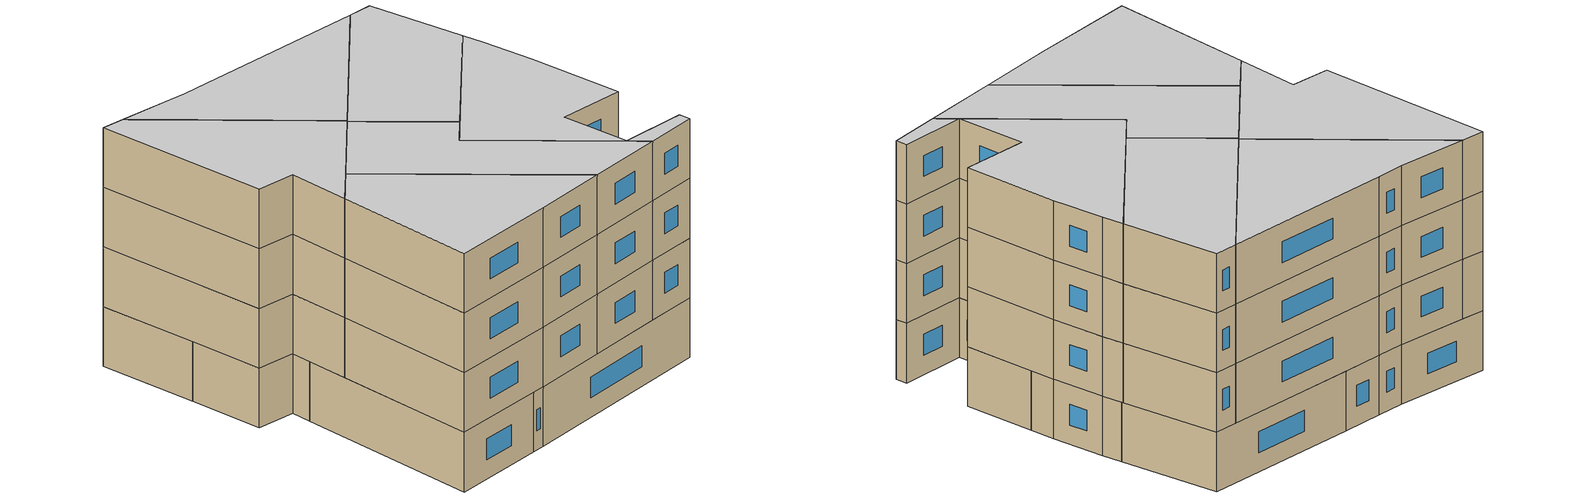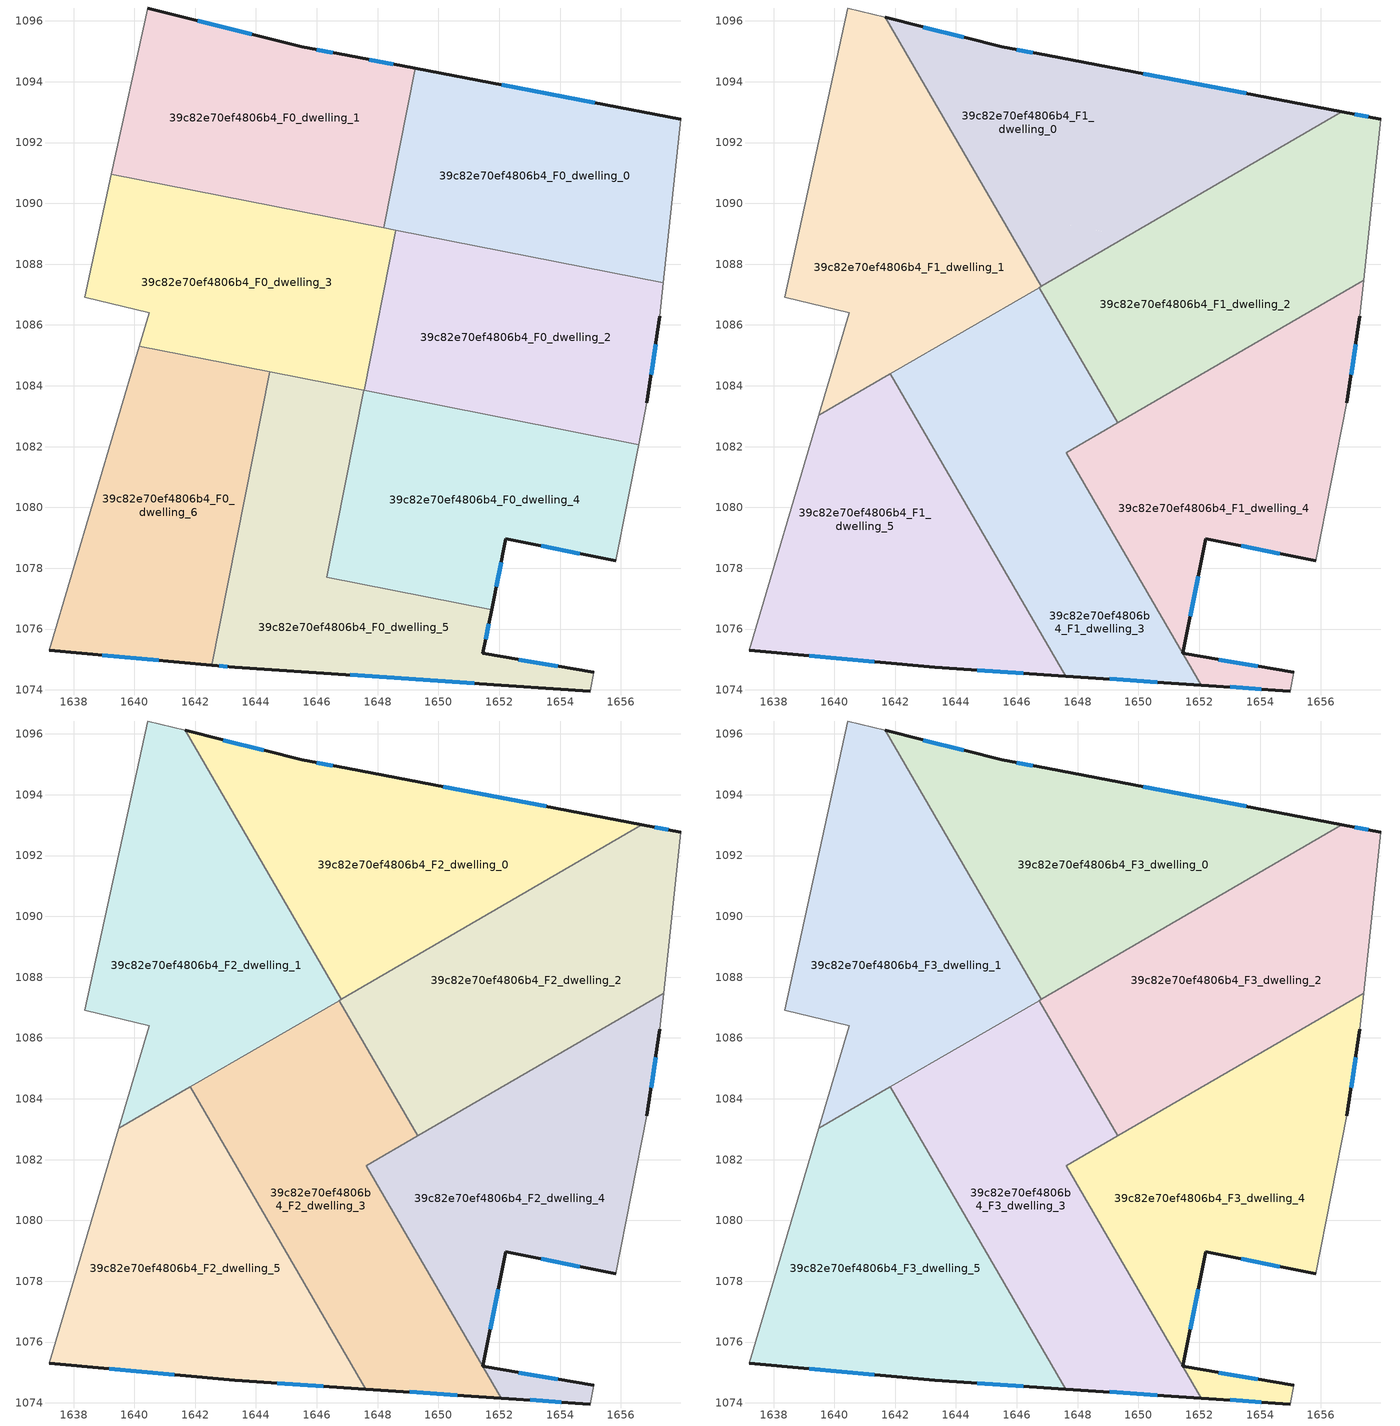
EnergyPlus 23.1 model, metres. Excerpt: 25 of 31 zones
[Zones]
39c82e70ef4806b4_F0_dwelling_0
 floor ground (EU_floor_Construction): 1657.97,1092.76 1657.39,1087.39 1648.2,1089.2 1649.24,1094.44 z0
 wall outside (EU_wall_Construction): 1657.97,1092.76 1649.24,1094.44 z0:3
 wall to 39c82e70ef4806b4_F0_dwelling_1 (EU_wall_Construction): 1649.24,1094.44 1648.2,1089.2 z0:3
 wall adiabatic (EU_wall_Construction): 1657.39,1087.39 1657.97,1092.76 z0:3
 wall to 39c82e70ef4806b4_F0_dwelling_2 (EU_wall_Construction): 1648.6,1089.12 1657.39,1087.39 z0:3
 wall to 39c82e70ef4806b4_F0_dwelling_3 (EU_wall_Construction): 1648.2,1089.2 1648.6,1089.12 z0:3
 window (EU_Window_Construction): 1655.13,1093.31 1652.08,1093.89 z0.98:2.02
39c82e70ef4806b4_F0_dwelling_1
 floor ground (EU_floor_Construction): 1649.24,1094.44 1648.2,1089.2 1639.25,1090.96 1640.44,1096.42 1645.51,1095.14 1647.01,1094.86 z0
 wall outside (EU_wall_Construction): 1649.24,1094.44 1647.01,1094.86 1645.51,1095.14 1640.44,1096.42 z0:3
 wall adiabatic (EU_wall_Construction): 1640.44,1096.42 1639.25,1090.96 z0:3
 wall to 39c82e70ef4806b4_F0_dwelling_3 (EU_wall_Construction): 1639.25,1090.96 1648.2,1089.2 z0:3
 window (EU_Window_Construction): 1643.86,1095.56 1642.08,1096.01 / 1646.52,1094.96 1645.99,1095.05 / 1648.51,1094.58 1647.73,1094.73 z0.98:2.02
39c82e70ef4806b4_F0_dwelling_2
 floor ground (EU_floor_Construction): 1657.39,1087.39 1657.28,1086.29 1656.85,1083.44 1656.58,1082.07 1647.56,1083.85 1648.6,1089.12 z0
 wall outside (EU_wall_Construction): 1656.85,1083.44 1657.28,1086.29 z0:3
 wall adiabatic (EU_wall_Construction): 1656.58,1082.07 1656.85,1083.44 / 1657.28,1086.29 1657.39,1087.39 z0:3
 wall to 39c82e70ef4806b4_F0_dwelling_3 (EU_wall_Construction): 1648.6,1089.12 1647.56,1083.85 z0:3
 wall to 39c82e70ef4806b4_F0_dwelling_4 (EU_wall_Construction): 1647.56,1083.85 1656.58,1082.07 z0:3
 window (EU_Window_Construction): 1656.99,1084.37 1657.14,1085.37 z0.98:2.02
39c82e70ef4806b4_F0_dwelling_3
 floor ground (EU_floor_Construction): 1648.6,1089.12 1647.56,1083.85 1640.17,1085.31 1640.49,1086.4 1638.36,1086.9 1639.25,1090.96 z0
 wall adiabatic (EU_wall_Construction): 1639.25,1090.96 1638.36,1086.9 1640.49,1086.4 1640.17,1085.31 z0:3
 wall to 39c82e70ef4806b4_F0_dwelling_6 (EU_wall_Construction): 1640.17,1085.31 1644.45,1084.46 z0:3
 wall to 39c82e70ef4806b4_F0_dwelling_5 (EU_wall_Construction): 1644.45,1084.46 1647.54,1083.85 z0:3
 wall to 39c82e70ef4806b4_F0_dwelling_4 (EU_wall_Construction): 1647.54,1083.85 1647.56,1083.85 z0:3
39c82e70ef4806b4_F0_dwelling_4
 floor ground (EU_floor_Construction): 1656.58,1082.07 1655.82,1078.25 1652.21,1078.96 1651.75,1076.63 1646.33,1077.7 1647.54,1083.85 z0
 wall outside (EU_wall_Construction): 1651.75,1076.63 1652.21,1078.96 1655.82,1078.25 z0:3
 wall to 39c82e70ef4806b4_F0_dwelling_5 (EU_wall_Construction): 1647.54,1083.85 1646.33,1077.7 1651.75,1076.63 z0:3
 wall adiabatic (EU_wall_Construction): 1655.82,1078.25 1656.58,1082.07 z0:3
 window (EU_Window_Construction): 1653.39,1078.73 1654.65,1078.48 / 1651.9,1077.39 1652.06,1078.21 z0.98:2.02
39c82e70ef4806b4_F0_dwelling_5
 floor ground (EU_floor_Construction): 1647.54,1083.85 1646.33,1077.7 1651.75,1076.63 1651.46,1075.2 1655.1,1074.57 1654.98,1073.96 1643.3,1074.75 1642.55,1074.81 1644.45,1084.46 z0
 wall outside (EU_wall_Construction): 1655.1,1074.57 1651.46,1075.2 1651.75,1076.63 / 1642.55,1074.81 1643.3,1074.75 1654.98,1073.96 z0:3
 wall adiabatic (EU_wall_Construction): 1654.98,1073.96 1655.1,1074.57 z0:3
 wall to 39c82e70ef4806b4_F0_dwelling_6 (EU_wall_Construction): 1644.45,1084.46 1642.55,1074.81 z0:3
 window (EU_Window_Construction): 1651.56,1075.67 1651.66,1076.17 / 1653.92,1074.78 1652.65,1075 / 1647.1,1074.49 1651.18,1074.22 / 1642.79,1074.79 1643.05,1074.77 z0.98:2.02
39c82e70ef4806b4_F0_dwelling_6
 floor ground (EU_floor_Construction): 1644.45,1084.46 1642.55,1074.81 1637.19,1075.3 1640.17,1085.31 z0
 wall outside (EU_wall_Construction): 1637.19,1075.3 1642.55,1074.81 z0:3
 wall adiabatic (EU_wall_Construction): 1640.17,1085.31 1637.19,1075.3 z0:3
 window (EU_Window_Construction): 1638.94,1075.14 1640.81,1074.97 z0.98:2.02
39c82e70ef4806b4_F1_dwelling_0
 floor to 39c82e70ef4806b4_F0_dwelling_1 (EU_floor_Construction): 1649.24,1094.44 1648.2,1089.2 1645.36,1089.76 1641.67,1096.11 1645.51,1095.14 1647.01,1094.86 z3
 floor to 39c82e70ef4806b4_F0_dwelling_0 (EU_floor_Construction): 1656.69,1093.01 1649.64,1088.92 1648.2,1089.2 1649.24,1094.44 z3
 floor to 39c82e70ef4806b4_F0_dwelling_2 (EU_floor_Construction): 1649.64,1088.92 1648.42,1088.21 1648.6,1089.12 z3
 floor to 39c82e70ef4806b4_F0_dwelling_3 (EU_floor_Construction): 1648.6,1089.12 1648.42,1088.21 1646.8,1087.27 1645.36,1089.76 z3
 wall outside (EU_wall_Construction): 1656.69,1093.01 1647.01,1094.86 1645.51,1095.14 1641.67,1096.11 z3:6
 wall to 39c82e70ef4806b4_F1_dwelling_1 (EU_wall_Construction): 1641.67,1096.11 1646.8,1087.27 z3:6
 wall to 39c82e70ef4806b4_F1_dwelling_2 (EU_wall_Construction): 1646.8,1087.27 1656.69,1093.01 z3:6
 window (EU_Window_Construction): 1653.54,1093.61 1650.15,1094.26 / 1644.26,1095.46 1642.92,1095.8 / 1646.52,1094.96 1645.99,1095.05 z3.98:5.02
39c82e70ef4806b4_F1_dwelling_1
 floor to 39c82e70ef4806b4_F0_dwelling_3 (EU_floor_Construction): 1645.36,1089.76 1646.8,1087.27 1642.6,1084.83 1640.17,1085.31 1640.49,1086.4 1638.36,1086.9 1639.25,1090.96 z3
 floor to 39c82e70ef4806b4_F0_dwelling_1 (EU_floor_Construction): 1641.67,1096.11 1645.36,1089.76 1639.25,1090.96 1640.44,1096.42 z3
 floor to 39c82e70ef4806b4_F0_dwelling_6 (EU_floor_Construction): 1642.6,1084.83 1639.49,1083.03 1640.17,1085.31 z3
 wall adiabatic (EU_wall_Construction): 1641.67,1096.11 1640.44,1096.42 1638.36,1086.9 1640.49,1086.4 1639.49,1083.03 z3:6
 wall to 39c82e70ef4806b4_F1_dwelling_3 (EU_wall_Construction): 1641.84,1084.39 1646.73,1087.23 z3:6
 wall to 39c82e70ef4806b4_F1_dwelling_5 (EU_wall_Construction): 1639.49,1083.03 1641.84,1084.39 z3:6
 wall to 39c82e70ef4806b4_F1_dwelling_2 (EU_wall_Construction): 1646.73,1087.23 1646.8,1087.27 z3:6
39c82e70ef4806b4_F1_dwelling_2
 floor to 39c82e70ef4806b4_F0_dwelling_0 (EU_floor_Construction): 1657.97,1092.76 1657.4,1087.47 1657.29,1087.41 1649.64,1088.92 1656.69,1093.01 z3
 floor to 39c82e70ef4806b4_F0_dwelling_2 (EU_floor_Construction): 1657.29,1087.41 1650.25,1083.32 1648.84,1083.6 1647.85,1085.3 1648.42,1088.21 1649.64,1088.92 z3
 floor to 39c82e70ef4806b4_F0_dwelling_4 (EU_floor_Construction): 1650.25,1083.32 1649.32,1082.78 1648.84,1083.6 z3
 floor to 39c82e70ef4806b4_F0_dwelling_3 (EU_floor_Construction): 1648.42,1088.21 1647.85,1085.3 1646.73,1087.23 z3
 wall outside (EU_wall_Construction): 1657.97,1092.76 1656.69,1093.01 z3:6
 wall adiabatic (EU_wall_Construction): 1657.4,1087.47 1657.97,1092.76 z3:6
 wall to 39c82e70ef4806b4_F1_dwelling_3 (EU_wall_Construction): 1646.73,1087.23 1649.32,1082.78 z3:6
 wall to 39c82e70ef4806b4_F1_dwelling_4 (EU_wall_Construction): 1649.32,1082.78 1657.4,1087.47 z3:6
 window (EU_Window_Construction): 1657.56,1092.84 1657.11,1092.93 z3.98:5.02
39c82e70ef4806b4_F1_dwelling_3
 floor to 39c82e70ef4806b4_F0_dwelling_5 (EU_floor_Construction): 1647.54,1083.85 1646.33,1077.7 1650.48,1076.88 1652.06,1074.16 1647.61,1074.46 1643.78,1081.06 1644.45,1084.46 z3
 floor to 39c82e70ef4806b4_F0_dwelling_3 (EU_floor_Construction): 1646.73,1087.23 1647.85,1085.3 1647.56,1083.85 1647.54,1083.85 1642.6,1084.83 z3
 floor to 39c82e70ef4806b4_F0_dwelling_4 (EU_floor_Construction): 1649.32,1082.78 1647.63,1081.8 1650.48,1076.88 1646.33,1077.7 1647.54,1083.85 1648.84,1083.6 z3
 floor to 39c82e70ef4806b4_F0_dwelling_2 (EU_floor_Construction): 1647.85,1085.3 1648.84,1083.6 1647.56,1083.85 z3
 floor to 39c82e70ef4806b4_F0_dwelling_6 (EU_floor_Construction): 1644.45,1084.46 1643.78,1081.06 1641.84,1084.39 1642.6,1084.83 z3
 wall outside (EU_wall_Construction): 1647.61,1074.46 1652.06,1074.16 z3:6
 wall to 39c82e70ef4806b4_F1_dwelling_4 (EU_wall_Construction): 1652.06,1074.16 1647.63,1081.8 1649.32,1082.78 z3:6
 wall to 39c82e70ef4806b4_F1_dwelling_5 (EU_wall_Construction): 1641.84,1084.39 1647.61,1074.46 z3:6
 window (EU_Window_Construction): 1649.06,1074.36 1650.61,1074.26 z3.98:5.02
39c82e70ef4806b4_F1_dwelling_4
 floor to 39c82e70ef4806b4_F0_dwelling_2 (EU_floor_Construction): 1657.39,1087.39 1657.28,1086.29 1656.85,1083.44 1656.58,1082.07 1650.25,1083.32 1657.29,1087.41 z3
 floor to 39c82e70ef4806b4_F0_dwelling_4 (EU_floor_Construction): 1656.58,1082.07 1655.82,1078.25 1652.21,1078.96 1651.75,1076.63 1650.48,1076.88 1647.63,1081.8 1650.25,1083.32 z3
 floor to 39c82e70ef4806b4_F0_dwelling_5 (EU_floor_Construction): 1655.1,1074.57 1654.98,1073.96 1652.06,1074.16 1650.48,1076.88 1651.75,1076.63 1651.46,1075.2 z3
 wall outside (EU_wall_Construction): 1655.1,1074.57 1651.46,1075.2 1652.21,1078.96 1655.82,1078.25 / 1652.06,1074.16 1654.98,1073.96 / 1656.85,1083.44 1657.28,1086.29 z3:6
 wall adiabatic (EU_wall_Construction): 1654.98,1073.96 1655.1,1074.57 / 1657.28,1086.29 1657.4,1087.47 / 1655.82,1078.25 1656.85,1083.44 z3:6
 window (EU_Window_Construction): 1653.39,1078.73 1654.65,1078.48 / 1651.71,1076.43 1651.97,1077.74 / 1653.92,1074.78 1652.65,1075 / 1653.01,1074.1 1654.03,1074.03 / 1656.99,1084.37 1657.14,1085.37 z3.98:5.02
39c82e70ef4806b4_F1_dwelling_5
 floor to 39c82e70ef4806b4_F0_dwelling_6 (EU_floor_Construction): 1641.84,1084.39 1643.78,1081.06 1642.55,1074.81 1637.19,1075.3 1639.49,1083.03 z3
 floor to 39c82e70ef4806b4_F0_dwelling_5 (EU_floor_Construction): 1643.78,1081.06 1647.61,1074.46 1643.3,1074.75 1642.55,1074.81 z3
 wall outside (EU_wall_Construction): 1637.19,1075.3 1643.3,1074.75 1647.61,1074.46 z3:6
 wall adiabatic (EU_wall_Construction): 1639.49,1083.03 1637.19,1075.3 z3:6
 window (EU_Window_Construction): 1644.7,1074.65 1646.21,1074.55 / 1639.18,1075.12 1641.31,1074.93 z3.98:5.02
39c82e70ef4806b4_F2_dwelling_0
 floor to 39c82e70ef4806b4_F1_dwelling_0 (EU_floor_Construction): 1656.69,1093.01 1646.8,1087.27 1641.67,1096.11 1645.51,1095.14 1647.01,1094.86 z6
 wall outside (EU_wall_Construction): 1656.69,1093.01 1647.01,1094.86 1645.51,1095.14 1641.67,1096.11 z6:9
 wall to 39c82e70ef4806b4_F2_dwelling_1 (EU_wall_Construction): 1641.67,1096.11 1646.8,1087.27 z6:9
 wall to 39c82e70ef4806b4_F2_dwelling_2 (EU_wall_Construction): 1646.8,1087.27 1656.69,1093.01 z6:9
 window (EU_Window_Construction): 1653.54,1093.61 1650.15,1094.26 / 1644.26,1095.46 1642.92,1095.8 / 1646.52,1094.96 1645.99,1095.05 z6.98:8.02
39c82e70ef4806b4_F2_dwelling_1
 floor to 39c82e70ef4806b4_F1_dwelling_1 (EU_floor_Construction): 1641.67,1096.11 1646.8,1087.27 1639.49,1083.03 1640.49,1086.4 1638.36,1086.9 1640.44,1096.42 z6
 wall adiabatic (EU_wall_Construction): 1641.67,1096.11 1640.44,1096.42 1638.36,1086.9 1640.49,1086.4 1639.49,1083.03 z6:9
 wall to 39c82e70ef4806b4_F2_dwelling_3 (EU_wall_Construction): 1641.84,1084.39 1646.73,1087.23 z6:9
 wall to 39c82e70ef4806b4_F2_dwelling_5 (EU_wall_Construction): 1639.49,1083.03 1641.84,1084.39 z6:9
 wall to 39c82e70ef4806b4_F2_dwelling_2 (EU_wall_Construction): 1646.73,1087.23 1646.8,1087.27 z6:9
39c82e70ef4806b4_F2_dwelling_2
 floor to 39c82e70ef4806b4_F1_dwelling_2 (EU_floor_Construction): 1657.97,1092.76 1657.4,1087.47 1649.32,1082.78 1646.73,1087.23 1656.69,1093.01 z6
 wall outside (EU_wall_Construction): 1657.97,1092.76 1656.69,1093.01 z6:9
 wall adiabatic (EU_wall_Construction): 1657.4,1087.47 1657.97,1092.76 z6:9
 wall to 39c82e70ef4806b4_F2_dwelling_3 (EU_wall_Construction): 1646.73,1087.23 1649.32,1082.78 z6:9
 wall to 39c82e70ef4806b4_F2_dwelling_4 (EU_wall_Construction): 1649.32,1082.78 1657.4,1087.47 z6:9
 window (EU_Window_Construction): 1657.56,1092.84 1657.11,1092.93 z6.98:8.02
39c82e70ef4806b4_F2_dwelling_3
 floor to 39c82e70ef4806b4_F1_dwelling_3 (EU_floor_Construction): 1649.32,1082.78 1647.63,1081.8 1652.06,1074.16 1647.61,1074.46 1641.84,1084.39 1646.73,1087.23 z6
 wall outside (EU_wall_Construction): 1647.61,1074.46 1652.06,1074.16 z6:9
 wall to 39c82e70ef4806b4_F2_dwelling_4 (EU_wall_Construction): 1652.06,1074.16 1647.63,1081.8 1649.32,1082.78 z6:9
 wall to 39c82e70ef4806b4_F2_dwelling_5 (EU_wall_Construction): 1641.84,1084.39 1647.61,1074.46 z6:9
 window (EU_Window_Construction): 1649.06,1074.36 1650.61,1074.26 z6.98:8.02
39c82e70ef4806b4_F2_dwelling_4
 floor to 39c82e70ef4806b4_F1_dwelling_4 (EU_floor_Construction): 1657.4,1087.47 1657.28,1086.29 1656.85,1083.44 1655.82,1078.25 1652.21,1078.96 1651.46,1075.2 1655.1,1074.57 1654.98,1073.96 1652.06,1074.16 1647.63,1081.8 z6
 wall outside (EU_wall_Construction): 1655.1,1074.57 1651.46,1075.2 1652.21,1078.96 1655.82,1078.25 / 1652.06,1074.16 1654.98,1073.96 / 1656.85,1083.44 1657.28,1086.29 z6:9
 wall adiabatic (EU_wall_Construction): 1654.98,1073.96 1655.1,1074.57 / 1657.28,1086.29 1657.4,1087.47 / 1655.82,1078.25 1656.85,1083.44 z6:9
 window (EU_Window_Construction): 1653.39,1078.73 1654.65,1078.48 / 1651.71,1076.43 1651.97,1077.74 / 1653.92,1074.78 1652.65,1075 / 1653.01,1074.1 1654.03,1074.03 / 1656.99,1084.37 1657.14,1085.37 z6.98:8.02
39c82e70ef4806b4_F2_dwelling_5
 floor to 39c82e70ef4806b4_F1_dwelling_5 (EU_floor_Construction): 1641.84,1084.39 1647.61,1074.46 1643.3,1074.75 1637.19,1075.3 1639.49,1083.03 z6
 wall outside (EU_wall_Construction): 1637.19,1075.3 1643.3,1074.75 1647.61,1074.46 z6:9
 wall adiabatic (EU_wall_Construction): 1639.49,1083.03 1637.19,1075.3 z6:9
 window (EU_Window_Construction): 1644.7,1074.65 1646.21,1074.55 / 1639.18,1075.12 1641.31,1074.93 z6.98:8.02
39c82e70ef4806b4_F3_dwelling_0
 floor to 39c82e70ef4806b4_F2_dwelling_0 (EU_floor_Construction): 1656.69,1093.01 1646.8,1087.27 1641.67,1096.11 1645.51,1095.14 1647.01,1094.86 z9
 wall outside (EU_wall_Construction): 1656.69,1093.01 1647.01,1094.86 1645.51,1095.14 1641.67,1096.11 z9:12
 wall to 39c82e70ef4806b4_F3_dwelling_1 (EU_wall_Construction): 1641.67,1096.11 1646.8,1087.27 z9:12
 wall to 39c82e70ef4806b4_F3_dwelling_2 (EU_wall_Construction): 1646.8,1087.27 1656.69,1093.01 z9:12
 window (EU_Window_Construction): 1653.54,1093.61 1650.15,1094.26 / 1644.26,1095.46 1642.92,1095.8 / 1646.52,1094.96 1645.99,1095.05 z9.98:11.02
 ceiling to 39c82e70ef4806b4_F4_dwelling_0 (EU_floor_Construction): 1656.69,1093.01 1647.01,1094.86 1645.51,1095.14 1641.67,1096.11 1646.8,1087.27 z12
39c82e70ef4806b4_F3_dwelling_1
 floor to 39c82e70ef4806b4_F2_dwelling_1 (EU_floor_Construction): 1641.67,1096.11 1646.8,1087.27 1639.49,1083.03 1640.49,1086.4 1638.36,1086.9 1640.44,1096.42 z9
 wall adiabatic (EU_wall_Construction): 1641.67,1096.11 1640.44,1096.42 1638.36,1086.9 1640.49,1086.4 1639.49,1083.03 z9:12
 wall to 39c82e70ef4806b4_F3_dwelling_3 (EU_wall_Construction): 1641.84,1084.39 1646.73,1087.23 z9:12
 wall to 39c82e70ef4806b4_F3_dwelling_5 (EU_wall_Construction): 1639.49,1083.03 1641.84,1084.39 z9:12
 wall to 39c82e70ef4806b4_F3_dwelling_2 (EU_wall_Construction): 1646.73,1087.23 1646.8,1087.27 z9:12
 ceiling to 39c82e70ef4806b4_F4_dwelling_1 (EU_floor_Construction): 1646.8,1087.27 1641.67,1096.11 1640.44,1096.42 1638.36,1086.9 1640.49,1086.4 1639.49,1083.03 z12
39c82e70ef4806b4_F3_dwelling_2
 floor to 39c82e70ef4806b4_F2_dwelling_2 (EU_floor_Construction): 1657.97,1092.76 1657.4,1087.47 1649.32,1082.78 1646.73,1087.23 1656.69,1093.01 z9
 wall outside (EU_wall_Construction): 1657.97,1092.76 1656.69,1093.01 z9:12
 wall adiabatic (EU_wall_Construction): 1657.4,1087.47 1657.97,1092.76 z9:12
 wall to 39c82e70ef4806b4_F3_dwelling_3 (EU_wall_Construction): 1646.73,1087.23 1649.32,1082.78 z9:12
 wall to 39c82e70ef4806b4_F3_dwelling_4 (EU_wall_Construction): 1649.32,1082.78 1657.4,1087.47 z9:12
 window (EU_Window_Construction): 1657.56,1092.84 1657.11,1092.93 z9.98:11.02
 ceiling to 39c82e70ef4806b4_F4_dwelling_2 (EU_floor_Construction): 1657.4,1087.47 1657.97,1092.76 1656.69,1093.01 1646.73,1087.23 1649.32,1082.78 z12
39c82e70ef4806b4_F3_dwelling_3
 floor to 39c82e70ef4806b4_F2_dwelling_3 (EU_floor_Construction): 1649.32,1082.78 1647.63,1081.8 1652.06,1074.16 1647.61,1074.46 1641.84,1084.39 1646.73,1087.23 z9
 wall outside (EU_wall_Construction): 1647.61,1074.46 1652.06,1074.16 z9:12
 wall to 39c82e70ef4806b4_F3_dwelling_4 (EU_wall_Construction): 1652.06,1074.16 1647.63,1081.8 1649.32,1082.78 z9:12
 wall to 39c82e70ef4806b4_F3_dwelling_5 (EU_wall_Construction): 1641.84,1084.39 1647.61,1074.46 z9:12
 window (EU_Window_Construction): 1649.06,1074.36 1650.61,1074.26 z9.98:11.02
 ceiling to 39c82e70ef4806b4_F4_dwelling_3 (EU_floor_Construction): 1652.06,1074.16 1647.63,1081.8 1649.32,1082.78 1646.73,1087.23 1641.84,1084.39 1647.61,1074.46 z12
39c82e70ef4806b4_F3_dwelling_4
 floor to 39c82e70ef4806b4_F2_dwelling_4 (EU_floor_Construction): 1657.4,1087.47 1657.28,1086.29 1656.85,1083.44 1655.82,1078.25 1652.21,1078.96 1651.46,1075.2 1655.1,1074.57 1654.98,1073.96 1652.06,1074.16 1647.63,1081.8 z9
 wall outside (EU_wall_Construction): 1655.1,1074.57 1651.46,1075.2 1652.21,1078.96 1655.82,1078.25 / 1652.06,1074.16 1654.98,1073.96 / 1656.85,1083.44 1657.28,1086.29 z9:12
 wall adiabatic (EU_wall_Construction): 1654.98,1073.96 1655.1,1074.57 / 1657.28,1086.29 1657.4,1087.47 / 1655.82,1078.25 1656.85,1083.44 z9:12
 window (EU_Window_Construction): 1653.39,1078.73 1654.65,1078.48 / 1651.71,1076.43 1651.97,1077.74 / 1653.92,1074.78 1652.65,1075 / 1653.01,1074.1 1654.03,1074.03 / 1656.99,1084.37 1657.14,1085.37 z9.98:11.02
 ceiling to 39c82e70ef4806b4_F4_dwelling_4 (EU_floor_Construction): 1655.1,1074.57 1651.46,1075.2 1652.21,1078.96 1655.82,1078.25 1656.85,1083.44 1657.28,1086.29 1657.4,1087.47 1647.63,1081.8 1652.06,1074.16 1654.98,1073.96 z12
39c82e70ef4806b4_F3_dwelling_5
 floor to 39c82e70ef4806b4_F2_dwelling_5 (EU_floor_Construction): 1641.84,1084.39 1647.61,1074.46 1643.3,1074.75 1637.19,1075.3 1639.49,1083.03 z9
 wall outside (EU_wall_Construction): 1637.19,1075.3 1643.3,1074.75 1647.61,1074.46 z9:12
 wall adiabatic (EU_wall_Construction): 1639.49,1083.03 1637.19,1075.3 z9:12
 window (EU_Window_Construction): 1644.7,1074.65 1646.21,1074.55 / 1639.18,1075.12 1641.31,1074.93 z9.98:11.02
 ceiling to 39c82e70ef4806b4_F4_dwelling_5 (EU_floor_Construction): 1647.61,1074.46 1641.84,1084.39 1639.49,1083.03 1637.19,1075.3 1643.3,1074.75 z12
[Building]
EU S2 Campaign: North Axis=0; Terrain=City; Solar Distribution=FullExterior
[Site:Location]
Bologna: Latitude=44.5; Longitude=11.25; Time Zone=1; Elevation=37
[SizingPeriod:WeatherFileDays]
AnnualSizingPeriod: Begin Month=1; Begin Day of Month=1; End Month=12; End Day of Month=31; Day of Week for Start Day=Monday; Use Weather File Daylight Saving Period=No; Use Weather File Rain and Snow Indicators=No
[MATERIAL]
EU_InternalMass_Material: Roughness=MediumRough; Thickness=0.1; Conductivity=1; Density=1800; Specific Heat=900; Thermal Absorptance=0.9; Solar Absorptance=0.7; Visible Absorptance=0.7
[MATERIAL:NOMASS] Roughness=MediumRough; Thermal Absorptance=0.9; Solar Absorptance=0.7; Visible Absorptance=0.7
Name | Thermal Resistance
EU_wall_NoMass | 0.905828
EU_floor_NoMass | 0.67114
[WINDOWMATERIAL:SIMPLEGLAZINGSYSTEM]
EU_Window_SimpleGlazing: UFactor=4.52486; Solar Heat Gain Coefficient=0.85; Visible Transmittance=0.85
[CONSTRUCTION]
EU_wall_Construction: EU_wall_NoMass
EU_floor_Construction: EU_floor_NoMass
EU_Window_Construction: EU_Window_SimpleGlazing
EU_InternalMass_Construction: EU_InternalMass_Material
[ZONE] Type=1; Multiplier=1; Ceiling Height=autocalculate; Floor Area=autocalculate; Part of Total Floor Area=Yes
Name | Volume
39c82e70ef4806b4_F0_dwelling_0 | 146.958
39c82e70ef4806b4_F1_dwelling_0; 39c82e70ef4806b4_F2_dwelling_0; 39c82e70ef4806b4_F3_dwelling_0 | 171.457
39c82e70ef4806b4_F0_dwelling_1; 39c82e70ef4806b4_F0_dwelling_6 | 146.952
39c82e70ef4806b4_F1_dwelling_1; 39c82e70ef4806b4_F2_dwelling_1; 39c82e70ef4806b4_F3_dwelling_1 | 171.463
39c82e70ef4806b4_F0_dwelling_2 | 146.983
39c82e70ef4806b4_F1_dwelling_2; 39c82e70ef4806b4_F2_dwelling_2; 39c82e70ef4806b4_F3_dwelling_2 | 171.452
39c82e70ef4806b4_F0_dwelling_3 | 146.968
39c82e70ef4806b4_F1_dwelling_3; 39c82e70ef4806b4_F2_dwelling_3; 39c82e70ef4806b4_F3_dwelling_3 | 171.449
39c82e70ef4806b4_F0_dwelling_4 | 146.94
39c82e70ef4806b4_F1_dwelling_4; 39c82e70ef4806b4_F2_dwelling_4; 39c82e70ef4806b4_F3_dwelling_4 | 171.455
39c82e70ef4806b4_F0_dwelling_5 | 146.975
39c82e70ef4806b4_F1_dwelling_5; 39c82e70ef4806b4_F2_dwelling_5; 39c82e70ef4806b4_F3_dwelling_5 | 171.46
[INTERNALMASS] Construction=EU_InternalMass_Construction
Name | Zone or ZoneList | Surface Area
39c82e70ef4806b4_F0_dwelling_0_EU_InternalMass | 39c82e70ef4806b4_F0_dwelling_0 | 48.9849
39c82e70ef4806b4_F0_dwelling_1_EU_InternalMass | 39c82e70ef4806b4_F0_dwelling_1 | 48.9846
39c82e70ef4806b4_F0_dwelling_2_EU_InternalMass | 39c82e70ef4806b4_F0_dwelling_2 | 48.995
39c82e70ef4806b4_F0_dwelling_3_EU_InternalMass | 39c82e70ef4806b4_F0_dwelling_3 | 48.9886
39c82e70ef4806b4_F0_dwelling_4_EU_InternalMass | 39c82e70ef4806b4_F0_dwelling_4 | 48.9807
39c82e70ef4806b4_F0_dwelling_5_EU_InternalMass | 39c82e70ef4806b4_F0_dwelling_5 | 48.9918
39c82e70ef4806b4_F0_dwelling_6_EU_InternalMass | 39c82e70ef4806b4_F0_dwelling_6 | 48.987
39c82e70ef4806b4_F1_dwelling_0_EU_InternalMass | 39c82e70ef4806b4_F1_dwelling_0 | 57.1529
39c82e70ef4806b4_F1_dwelling_1_EU_InternalMass | 39c82e70ef4806b4_F1_dwelling_1 | 57.1545
39c82e70ef4806b4_F1_dwelling_2_EU_InternalMass | 39c82e70ef4806b4_F1_dwelling_2 | 57.1511
39c82e70ef4806b4_F1_dwelling_3_EU_InternalMass | 39c82e70ef4806b4_F1_dwelling_3 | 57.15
39c82e70ef4806b4_F1_dwelling_4_EU_InternalMass | 39c82e70ef4806b4_F1_dwelling_4 | 57.1519
39c82e70ef4806b4_F1_dwelling_5_EU_InternalMass | 39c82e70ef4806b4_F1_dwelling_5 | 57.1515
39c82e70ef4806b4_F2_dwelling_0_EU_InternalMass | 39c82e70ef4806b4_F2_dwelling_0 | 57.1529
39c82e70ef4806b4_F2_dwelling_1_EU_InternalMass | 39c82e70ef4806b4_F2_dwelling_1 | 57.1545
39c82e70ef4806b4_F2_dwelling_2_EU_InternalMass | 39c82e70ef4806b4_F2_dwelling_2 | 57.1511
39c82e70ef4806b4_F2_dwelling_3_EU_InternalMass | 39c82e70ef4806b4_F2_dwelling_3 | 57.15
39c82e70ef4806b4_F2_dwelling_4_EU_InternalMass | 39c82e70ef4806b4_F2_dwelling_4 | 57.1519
39c82e70ef4806b4_F2_dwelling_5_EU_InternalMass | 39c82e70ef4806b4_F2_dwelling_5 | 57.1515
39c82e70ef4806b4_F3_dwelling_0_EU_InternalMass | 39c82e70ef4806b4_F3_dwelling_0 | 57.1529
39c82e70ef4806b4_F3_dwelling_1_EU_InternalMass | 39c82e70ef4806b4_F3_dwelling_1 | 57.1545
39c82e70ef4806b4_F3_dwelling_2_EU_InternalMass | 39c82e70ef4806b4_F3_dwelling_2 | 57.1511
39c82e70ef4806b4_F3_dwelling_3_EU_InternalMass | 39c82e70ef4806b4_F3_dwelling_3 | 57.15
39c82e70ef4806b4_F3_dwelling_4_EU_InternalMass | 39c82e70ef4806b4_F3_dwelling_4 | 57.1519
39c82e70ef4806b4_F3_dwelling_5_EU_InternalMass | 39c82e70ef4806b4_F3_dwelling_5 | 57.1515
[OTHEREQUIPMENT] Fuel Type=Electricity; Design Level Calculation Method=Watts/Area; Power per Zone Floor Area=1; Fraction Latent=0; Fraction Radiant=0; Fraction Lost=0; Carbon Dioxide Generation Rate=0; EndUse Subcategory=EU_Step8_InternalGains
Name | Zone or ZoneList or Space or SpaceList | Schedule
EU_Step8_InternalGain_39c82e70ef4806b4_F0_dwelling_0_f000 | 39c82e70ef4806b4_F0_dwelling_0 | EU_Step8_GainSchedule_39c82e70ef4806b4_F0_dwelling_0_f000
EU_Step8_InternalGain_39c82e70ef4806b4_F0_dwelling_1_f000 | 39c82e70ef4806b4_F0_dwelling_1 | EU_Step8_GainSchedule_39c82e70ef4806b4_F0_dwelling_1_f000
EU_Step8_InternalGain_39c82e70ef4806b4_F0_dwelling_2_f000 | 39c82e70ef4806b4_F0_dwelling_2 | EU_Step8_GainSchedule_39c82e70ef4806b4_F0_dwelling_2_f000
EU_Step8_InternalGain_39c82e70ef4806b4_F0_dwelling_3_f000 | 39c82e70ef4806b4_F0_dwelling_3 | EU_Step8_GainSchedule_39c82e70ef4806b4_F0_dwelling_3_f000
EU_Step8_InternalGain_39c82e70ef4806b4_F0_dwelling_4_f000 | 39c82e70ef4806b4_F0_dwelling_4 | EU_Step8_GainSchedule_39c82e70ef4806b4_F0_dwelling_4_f000
EU_Step8_InternalGain_39c82e70ef4806b4_F0_dwelling_5_f000 | 39c82e70ef4806b4_F0_dwelling_5 | EU_Step8_GainSchedule_39c82e70ef4806b4_F0_dwelling_5_f000
EU_Step8_InternalGain_39c82e70ef4806b4_F0_dwelling_6_f000 | 39c82e70ef4806b4_F0_dwelling_6 | EU_Step8_GainSchedule_39c82e70ef4806b4_F0_dwelling_6_f000
EU_Step8_InternalGain_39c82e70ef4806b4_F1_dwelling_0_f000 | 39c82e70ef4806b4_F1_dwelling_0 | EU_Step8_GainSchedule_39c82e70ef4806b4_F1_dwelling_0_f000
EU_Step8_InternalGain_39c82e70ef4806b4_F1_dwelling_1_f000 | 39c82e70ef4806b4_F1_dwelling_1 | EU_Step8_GainSchedule_39c82e70ef4806b4_F1_dwelling_1_f000
EU_Step8_InternalGain_39c82e70ef4806b4_F1_dwelling_2_f000 | 39c82e70ef4806b4_F1_dwelling_2 | EU_Step8_GainSchedule_39c82e70ef4806b4_F1_dwelling_2_f000
EU_Step8_InternalGain_39c82e70ef4806b4_F1_dwelling_3_f000 | 39c82e70ef4806b4_F1_dwelling_3 | EU_Step8_GainSchedule_39c82e70ef4806b4_F1_dwelling_3_f000
EU_Step8_InternalGain_39c82e70ef4806b4_F1_dwelling_4_f000 | 39c82e70ef4806b4_F1_dwelling_4 | EU_Step8_GainSchedule_39c82e70ef4806b4_F1_dwelling_4_f000
EU_Step8_InternalGain_39c82e70ef4806b4_F1_dwelling_5_f000 | 39c82e70ef4806b4_F1_dwelling_5 | EU_Step8_GainSchedule_39c82e70ef4806b4_F1_dwelling_5_f000
EU_Step8_InternalGain_39c82e70ef4806b4_F2_dwelling_0_f000 | 39c82e70ef4806b4_F2_dwelling_0 | EU_Step8_GainSchedule_39c82e70ef4806b4_F2_dwelling_0_f000
EU_Step8_InternalGain_39c82e70ef4806b4_F2_dwelling_1_f000 | 39c82e70ef4806b4_F2_dwelling_1 | EU_Step8_GainSchedule_39c82e70ef4806b4_F2_dwelling_1_f000
EU_Step8_InternalGain_39c82e70ef4806b4_F2_dwelling_2_f000 | 39c82e70ef4806b4_F2_dwelling_2 | EU_Step8_GainSchedule_39c82e70ef4806b4_F2_dwelling_2_f000
EU_Step8_InternalGain_39c82e70ef4806b4_F2_dwelling_3_f000 | 39c82e70ef4806b4_F2_dwelling_3 | EU_Step8_GainSchedule_39c82e70ef4806b4_F2_dwelling_3_f000
EU_Step8_InternalGain_39c82e70ef4806b4_F2_dwelling_4_f000 | 39c82e70ef4806b4_F2_dwelling_4 | EU_Step8_GainSchedule_39c82e70ef4806b4_F2_dwelling_4_f000
EU_Step8_InternalGain_39c82e70ef4806b4_F2_dwelling_5_f000 | 39c82e70ef4806b4_F2_dwelling_5 | EU_Step8_GainSchedule_39c82e70ef4806b4_F2_dwelling_5_f000
EU_Step8_InternalGain_39c82e70ef4806b4_F3_dwelling_0_f000 | 39c82e70ef4806b4_F3_dwelling_0 | EU_Step8_GainSchedule_39c82e70ef4806b4_F3_dwelling_0_f000
EU_Step8_InternalGain_39c82e70ef4806b4_F3_dwelling_1_f000 | 39c82e70ef4806b4_F3_dwelling_1 | EU_Step8_GainSchedule_39c82e70ef4806b4_F3_dwelling_1_f000
EU_Step8_InternalGain_39c82e70ef4806b4_F3_dwelling_2_f000 | 39c82e70ef4806b4_F3_dwelling_2 | EU_Step8_GainSchedule_39c82e70ef4806b4_F3_dwelling_2_f000
EU_Step8_InternalGain_39c82e70ef4806b4_F3_dwelling_3_f000 | 39c82e70ef4806b4_F3_dwelling_3 | EU_Step8_GainSchedule_39c82e70ef4806b4_F3_dwelling_3_f000
EU_Step8_InternalGain_39c82e70ef4806b4_F3_dwelling_4_f000 | 39c82e70ef4806b4_F3_dwelling_4 | EU_Step8_GainSchedule_39c82e70ef4806b4_F3_dwelling_4_f000
EU_Step8_InternalGain_39c82e70ef4806b4_F3_dwelling_5_f000 | 39c82e70ef4806b4_F3_dwelling_5 | EU_Step8_GainSchedule_39c82e70ef4806b4_F3_dwelling_5_f000
[ZONEVENTILATION:DESIGNFLOWRATE] Schedule=EU_AlwaysOn; Design Flow Rate Calculation Method=AirChanges/Hour; Air Changes per Hour=0.73129; Ventilation Type=Natural; Fan Pressure Rise=0; Fan Total Efficiency=1; Constant Term Coefficient=1; Temperature Term Coefficient=0; Velocity Term Coefficient=0; Velocity Squared Term Coefficient=0; Minimum Indoor Temperature=-100; Maximum Indoor Temperature=100; Delta Temperature=-100; Minimum Outdoor Temperature=-100; Maximum Outdoor Temperature=100; Maximum Wind Speed=40
Name | Zone or ZoneList or Space or SpaceList
EU_ConstantAir_39c82e70ef4806b4_F0_dwelling_0 | 39c82e70ef4806b4_F0_dwelling_0
EU_ConstantAir_39c82e70ef4806b4_F0_dwelling_1 | 39c82e70ef4806b4_F0_dwelling_1
EU_ConstantAir_39c82e70ef4806b4_F0_dwelling_2 | 39c82e70ef4806b4_F0_dwelling_2
EU_ConstantAir_39c82e70ef4806b4_F0_dwelling_3 | 39c82e70ef4806b4_F0_dwelling_3
EU_ConstantAir_39c82e70ef4806b4_F0_dwelling_4 | 39c82e70ef4806b4_F0_dwelling_4
EU_ConstantAir_39c82e70ef4806b4_F0_dwelling_5 | 39c82e70ef4806b4_F0_dwelling_5
EU_ConstantAir_39c82e70ef4806b4_F0_dwelling_6 | 39c82e70ef4806b4_F0_dwelling_6
EU_ConstantAir_39c82e70ef4806b4_F1_dwelling_0 | 39c82e70ef4806b4_F1_dwelling_0
EU_ConstantAir_39c82e70ef4806b4_F1_dwelling_1 | 39c82e70ef4806b4_F1_dwelling_1
EU_ConstantAir_39c82e70ef4806b4_F1_dwelling_2 | 39c82e70ef4806b4_F1_dwelling_2
EU_ConstantAir_39c82e70ef4806b4_F1_dwelling_3 | 39c82e70ef4806b4_F1_dwelling_3
EU_ConstantAir_39c82e70ef4806b4_F1_dwelling_4 | 39c82e70ef4806b4_F1_dwelling_4
EU_ConstantAir_39c82e70ef4806b4_F1_dwelling_5 | 39c82e70ef4806b4_F1_dwelling_5
EU_ConstantAir_39c82e70ef4806b4_F2_dwelling_0 | 39c82e70ef4806b4_F2_dwelling_0
EU_ConstantAir_39c82e70ef4806b4_F2_dwelling_1 | 39c82e70ef4806b4_F2_dwelling_1
EU_ConstantAir_39c82e70ef4806b4_F2_dwelling_2 | 39c82e70ef4806b4_F2_dwelling_2
EU_ConstantAir_39c82e70ef4806b4_F2_dwelling_3 | 39c82e70ef4806b4_F2_dwelling_3
EU_ConstantAir_39c82e70ef4806b4_F2_dwelling_4 | 39c82e70ef4806b4_F2_dwelling_4
EU_ConstantAir_39c82e70ef4806b4_F2_dwelling_5 | 39c82e70ef4806b4_F2_dwelling_5
EU_ConstantAir_39c82e70ef4806b4_F3_dwelling_0 | 39c82e70ef4806b4_F3_dwelling_0
EU_ConstantAir_39c82e70ef4806b4_F3_dwelling_1 | 39c82e70ef4806b4_F3_dwelling_1
EU_ConstantAir_39c82e70ef4806b4_F3_dwelling_2 | 39c82e70ef4806b4_F3_dwelling_2
EU_ConstantAir_39c82e70ef4806b4_F3_dwelling_3 | 39c82e70ef4806b4_F3_dwelling_3
EU_ConstantAir_39c82e70ef4806b4_F3_dwelling_4 | 39c82e70ef4806b4_F3_dwelling_4
EU_ConstantAir_39c82e70ef4806b4_F3_dwelling_5 | 39c82e70ef4806b4_F3_dwelling_5
[HVACTEMPLATE:THERMOSTAT] Constant Heating Setpoint=20; Constant Cooling Setpoint=50
EU_HeatOnly_39c82e70ef4806b4_F0_dwelling_0; EU_HeatOnly_39c82e70ef4806b4_F0_dwelling_1; EU_HeatOnly_39c82e70ef4806b4_F0_dwelling_2; EU_HeatOnly_39c82e70ef4806b4_F0_dwelling_3; EU_HeatOnly_39c82e70ef4806b4_F0_dwelling_4; EU_HeatOnly_39c82e70ef4806b4_F0_dwelling_5; EU_HeatOnly_39c82e70ef4806b4_F0_dwelling_6; EU_HeatOnly_39c82e70ef4806b4_F1_dwelling_0; EU_HeatOnly_39c82e70ef4806b4_F1_dwelling_1; EU_HeatOnly_39c82e70ef4806b4_F1_dwelling_2; EU_HeatOnly_39c82e70ef4806b4_F1_dwelling_3; EU_HeatOnly_39c82e70ef4806b4_F1_dwelling_4; EU_HeatOnly_39c82e70ef4806b4_F1_dwelling_5; EU_HeatOnly_39c82e70ef4806b4_F2_dwelling_0; EU_HeatOnly_39c82e70ef4806b4_F2_dwelling_1; EU_HeatOnly_39c82e70ef4806b4_F2_dwelling_2; EU_HeatOnly_39c82e70ef4806b4_F2_dwelling_3; EU_HeatOnly_39c82e70ef4806b4_F2_dwelling_4; EU_HeatOnly_39c82e70ef4806b4_F2_dwelling_5; EU_HeatOnly_39c82e70ef4806b4_F3_dwelling_0; EU_HeatOnly_39c82e70ef4806b4_F3_dwelling_1; EU_HeatOnly_39c82e70ef4806b4_F3_dwelling_2; EU_HeatOnly_39c82e70ef4806b4_F3_dwelling_3; EU_HeatOnly_39c82e70ef4806b4_F3_dwelling_4; EU_HeatOnly_39c82e70ef4806b4_F3_dwelling_5; EU_HeatOnly_39c82e70ef4806b4_F4_dwelling_0; EU_HeatOnly_39c82e70ef4806b4_F4_dwelling_1; EU_HeatOnly_39c82e70ef4806b4_F4_dwelling_2; EU_HeatOnly_39c82e70ef4806b4_F4_dwelling_3; EU_HeatOnly_39c82e70ef4806b4_F4_dwelling_4; EU_HeatOnly_39c82e70ef4806b4_F4_dwelling_5
[HVACTEMPLATE:ZONE:IDEALLOADSAIRSYSTEM] System Availability Schedule=EU_AlwaysOn; Maximum Heating Supply Air Temperature=50; Minimum Cooling Supply Air Temperature=13; Maximum Heating Supply Air Humidity Ratio=0.0156; Minimum Cooling Supply Air Humidity Ratio=0.0077; Heating Limit=NoLimit; Cooling Limit=NoLimit; Heating Availability Schedule=EU_AlwaysOn; Cooling Availability Schedule=EU_CoolingOff; Dehumidification Control Type=ConstantSensibleHeatRatio; Cooling Sensible Heat Ratio=0.7; Dehumidification Setpoint=60; Humidification Control Type=None; Humidification Setpoint=30; Outdoor Air Method=None; Outdoor Air Flow Rate per Person=0.00944; Outdoor Air Flow Rate per Zone Floor Area=0; Outdoor Air Flow Rate per Zone=0; Demand Controlled Ventilation Type=None; Outdoor Air Economizer Type=NoEconomizer; Heat Recovery Type=None; Sensible Heat Recovery Effectiveness=0.7; Latent Heat Recovery Effectiveness=0.65
Name | Template Thermostat
39c82e70ef4806b4_F0_dwelling_0 | EU_HeatOnly_39c82e70ef4806b4_F0_dwelling_0
39c82e70ef4806b4_F0_dwelling_1 | EU_HeatOnly_39c82e70ef4806b4_F0_dwelling_1
39c82e70ef4806b4_F0_dwelling_2 | EU_HeatOnly_39c82e70ef4806b4_F0_dwelling_2
39c82e70ef4806b4_F0_dwelling_3 | EU_HeatOnly_39c82e70ef4806b4_F0_dwelling_3
39c82e70ef4806b4_F0_dwelling_4 | EU_HeatOnly_39c82e70ef4806b4_F0_dwelling_4
39c82e70ef4806b4_F0_dwelling_5 | EU_HeatOnly_39c82e70ef4806b4_F0_dwelling_5
39c82e70ef4806b4_F0_dwelling_6 | EU_HeatOnly_39c82e70ef4806b4_F0_dwelling_6
39c82e70ef4806b4_F1_dwelling_0 | EU_HeatOnly_39c82e70ef4806b4_F1_dwelling_0
39c82e70ef4806b4_F1_dwelling_1 | EU_HeatOnly_39c82e70ef4806b4_F1_dwelling_1
39c82e70ef4806b4_F1_dwelling_2 | EU_HeatOnly_39c82e70ef4806b4_F1_dwelling_2
39c82e70ef4806b4_F1_dwelling_3 | EU_HeatOnly_39c82e70ef4806b4_F1_dwelling_3
39c82e70ef4806b4_F1_dwelling_4 | EU_HeatOnly_39c82e70ef4806b4_F1_dwelling_4
39c82e70ef4806b4_F1_dwelling_5 | EU_HeatOnly_39c82e70ef4806b4_F1_dwelling_5
39c82e70ef4806b4_F2_dwelling_0 | EU_HeatOnly_39c82e70ef4806b4_F2_dwelling_0
39c82e70ef4806b4_F2_dwelling_1 | EU_HeatOnly_39c82e70ef4806b4_F2_dwelling_1
39c82e70ef4806b4_F2_dwelling_2 | EU_HeatOnly_39c82e70ef4806b4_F2_dwelling_2
39c82e70ef4806b4_F2_dwelling_3 | EU_HeatOnly_39c82e70ef4806b4_F2_dwelling_3
39c82e70ef4806b4_F2_dwelling_4 | EU_HeatOnly_39c82e70ef4806b4_F2_dwelling_4
39c82e70ef4806b4_F2_dwelling_5 | EU_HeatOnly_39c82e70ef4806b4_F2_dwelling_5
39c82e70ef4806b4_F3_dwelling_0 | EU_HeatOnly_39c82e70ef4806b4_F3_dwelling_0
39c82e70ef4806b4_F3_dwelling_1 | EU_HeatOnly_39c82e70ef4806b4_F3_dwelling_1
39c82e70ef4806b4_F3_dwelling_2 | EU_HeatOnly_39c82e70ef4806b4_F3_dwelling_2
39c82e70ef4806b4_F3_dwelling_3 | EU_HeatOnly_39c82e70ef4806b4_F3_dwelling_3
39c82e70ef4806b4_F3_dwelling_4 | EU_HeatOnly_39c82e70ef4806b4_F3_dwelling_4
39c82e70ef4806b4_F3_dwelling_5 | EU_HeatOnly_39c82e70ef4806b4_F3_dwelling_5
[SIZING:ZONE] Zone Cooling Design Supply Air Temperature Input Method=SupplyAirTemperature; Zone Cooling Design Supply Air Temperature=13; Zone Heating Design Supply Air Temperature Input Method=SupplyAirTemperature; Zone Heating Design Supply Air Temperature=50; Zone Cooling Design Supply Air Humidity Ratio=0.008; Zone Heating Design Supply Air Humidity Ratio=0.008; Cooling Design Air Flow Method=DesignDay; Cooling Design Air Flow Rate=0; Cooling Minimum Air Flow per Zone Floor Area=0.000762; Cooling Minimum Air Flow=0; Cooling Minimum Air Flow Fraction=0.2; Heating Design Air Flow Method=DesignDay; Heating Design Air Flow Rate=0; Heating Maximum Air Flow per Zone Floor Area=0.002032; Heating Maximum Air Flow=0.141576; Heating Maximum Air Flow Fraction=0.3; Account for Dedicated Outdoor Air System=No; Dedicated Outdoor Air System Control Strategy=NeutralSupplyAir; Dedicated Outdoor Air Low Setpoint Temperature for Design=autosize; Dedicated Outdoor Air High Setpoint Temperature for Design=autosize; Zone Load Sizing Method=Sensible Load Only No Latent Load; Zone Latent Cooling Design Supply Air Humidity Ratio Input Method=HumidityRatioDifference; Zone Cooling Design Supply Air Humidity Ratio Difference=0.005; Zone Latent Heating Design Supply Air Humidity Ratio Input Method=HumidityRatioDifference; Zone Humidification Design Supply Air Humidity Ratio Difference=0.005
39c82e70ef4806b4_F0_dwelling_0; 39c82e70ef4806b4_F0_dwelling_1; 39c82e70ef4806b4_F0_dwelling_2; 39c82e70ef4806b4_F0_dwelling_3; 39c82e70ef4806b4_F0_dwelling_4; 39c82e70ef4806b4_F0_dwelling_5; 39c82e70ef4806b4_F0_dwelling_6; 39c82e70ef4806b4_F1_dwelling_0; 39c82e70ef4806b4_F1_dwelling_1; 39c82e70ef4806b4_F1_dwelling_2; 39c82e70ef4806b4_F1_dwelling_3; 39c82e70ef4806b4_F1_dwelling_4; 39c82e70ef4806b4_F1_dwelling_5; 39c82e70ef4806b4_F2_dwelling_0; 39c82e70ef4806b4_F2_dwelling_1; 39c82e70ef4806b4_F2_dwelling_2; 39c82e70ef4806b4_F2_dwelling_3; 39c82e70ef4806b4_F2_dwelling_4; 39c82e70ef4806b4_F2_dwelling_5; 39c82e70ef4806b4_F3_dwelling_0; 39c82e70ef4806b4_F3_dwelling_1; 39c82e70ef4806b4_F3_dwelling_2; 39c82e70ef4806b4_F3_dwelling_3; 39c82e70ef4806b4_F3_dwelling_4; 39c82e70ef4806b4_F3_dwelling_5
[SCHEDULE:CONSTANT]
Name | Hourly Value
EU_AlwaysOn | 1
EU_CoolingOff | 0
[SCHEDULE:FILE] Column Number=1; Rows to Skip at Top=0; Number of Hours of Data=8760; Column Separator=Comma; Interpolate to Timestep=No; Minutes per Item=60; Adjust Schedule for Daylight Savings=Yes
Name | File
EU_Step8_GainSchedule_39c82e70ef4806b4_F0_dwelling_0_f000 | ../../schedules/39c82e70ef4806b4/39c82e70ef4806b4_F0_dwelling_0_f000_gain.csv
EU_Step8_GainSchedule_39c82e70ef4806b4_F0_dwelling_1_f000 | ../../schedules/39c82e70ef4806b4/39c82e70ef4806b4_F0_dwelling_1_f000_gain.csv
EU_Step8_GainSchedule_39c82e70ef4806b4_F0_dwelling_2_f000 | ../../schedules/39c82e70ef4806b4/39c82e70ef4806b4_F0_dwelling_2_f000_gain.csv
EU_Step8_GainSchedule_39c82e70ef4806b4_F0_dwelling_3_f000 | ../../schedules/39c82e70ef4806b4/39c82e70ef4806b4_F0_dwelling_3_f000_gain.csv
EU_Step8_GainSchedule_39c82e70ef4806b4_F0_dwelling_4_f000 | ../../schedules/39c82e70ef4806b4/39c82e70ef4806b4_F0_dwelling_4_f000_gain.csv
EU_Step8_GainSchedule_39c82e70ef4806b4_F0_dwelling_5_f000 | ../../schedules/39c82e70ef4806b4/39c82e70ef4806b4_F0_dwelling_5_f000_gain.csv
EU_Step8_GainSchedule_39c82e70ef4806b4_F0_dwelling_6_f000 | ../../schedules/39c82e70ef4806b4/39c82e70ef4806b4_F0_dwelling_6_f000_gain.csv
EU_Step8_GainSchedule_39c82e70ef4806b4_F1_dwelling_0_f000 | ../../schedules/39c82e70ef4806b4/39c82e70ef4806b4_F1_dwelling_0_f000_gain.csv
EU_Step8_GainSchedule_39c82e70ef4806b4_F1_dwelling_1_f000 | ../../schedules/39c82e70ef4806b4/39c82e70ef4806b4_F1_dwelling_1_f000_gain.csv
EU_Step8_GainSchedule_39c82e70ef4806b4_F1_dwelling_2_f000 | ../../schedules/39c82e70ef4806b4/39c82e70ef4806b4_F1_dwelling_2_f000_gain.csv
EU_Step8_GainSchedule_39c82e70ef4806b4_F1_dwelling_3_f000 | ../../schedules/39c82e70ef4806b4/39c82e70ef4806b4_F1_dwelling_3_f000_gain.csv
EU_Step8_GainSchedule_39c82e70ef4806b4_F1_dwelling_4_f000 | ../../schedules/39c82e70ef4806b4/39c82e70ef4806b4_F1_dwelling_4_f000_gain.csv
EU_Step8_GainSchedule_39c82e70ef4806b4_F1_dwelling_5_f000 | ../../schedules/39c82e70ef4806b4/39c82e70ef4806b4_F1_dwelling_5_f000_gain.csv
EU_Step8_GainSchedule_39c82e70ef4806b4_F2_dwelling_0_f000 | ../../schedules/39c82e70ef4806b4/39c82e70ef4806b4_F2_dwelling_0_f000_gain.csv
EU_Step8_GainSchedule_39c82e70ef4806b4_F2_dwelling_1_f000 | ../../schedules/39c82e70ef4806b4/39c82e70ef4806b4_F2_dwelling_1_f000_gain.csv
EU_Step8_GainSchedule_39c82e70ef4806b4_F2_dwelling_2_f000 | ../../schedules/39c82e70ef4806b4/39c82e70ef4806b4_F2_dwelling_2_f000_gain.csv
EU_Step8_GainSchedule_39c82e70ef4806b4_F2_dwelling_3_f000 | ../../schedules/39c82e70ef4806b4/39c82e70ef4806b4_F2_dwelling_3_f000_gain.csv
EU_Step8_GainSchedule_39c82e70ef4806b4_F2_dwelling_4_f000 | ../../schedules/39c82e70ef4806b4/39c82e70ef4806b4_F2_dwelling_4_f000_gain.csv
EU_Step8_GainSchedule_39c82e70ef4806b4_F2_dwelling_5_f000 | ../../schedules/39c82e70ef4806b4/39c82e70ef4806b4_F2_dwelling_5_f000_gain.csv
EU_Step8_GainSchedule_39c82e70ef4806b4_F3_dwelling_0_f000 | ../../schedules/39c82e70ef4806b4/39c82e70ef4806b4_F3_dwelling_0_f000_gain.csv
EU_Step8_GainSchedule_39c82e70ef4806b4_F3_dwelling_1_f000 | ../../schedules/39c82e70ef4806b4/39c82e70ef4806b4_F3_dwelling_1_f000_gain.csv
EU_Step8_GainSchedule_39c82e70ef4806b4_F3_dwelling_2_f000 | ../../schedules/39c82e70ef4806b4/39c82e70ef4806b4_F3_dwelling_2_f000_gain.csv
EU_Step8_GainSchedule_39c82e70ef4806b4_F3_dwelling_3_f000 | ../../schedules/39c82e70ef4806b4/39c82e70ef4806b4_F3_dwelling_3_f000_gain.csv
EU_Step8_GainSchedule_39c82e70ef4806b4_F3_dwelling_4_f000 | ../../schedules/39c82e70ef4806b4/39c82e70ef4806b4_F3_dwelling_4_f000_gain.csv
EU_Step8_GainSchedule_39c82e70ef4806b4_F3_dwelling_5_f000 | ../../schedules/39c82e70ef4806b4/39c82e70ef4806b4_F3_dwelling_5_f000_gain.csv
